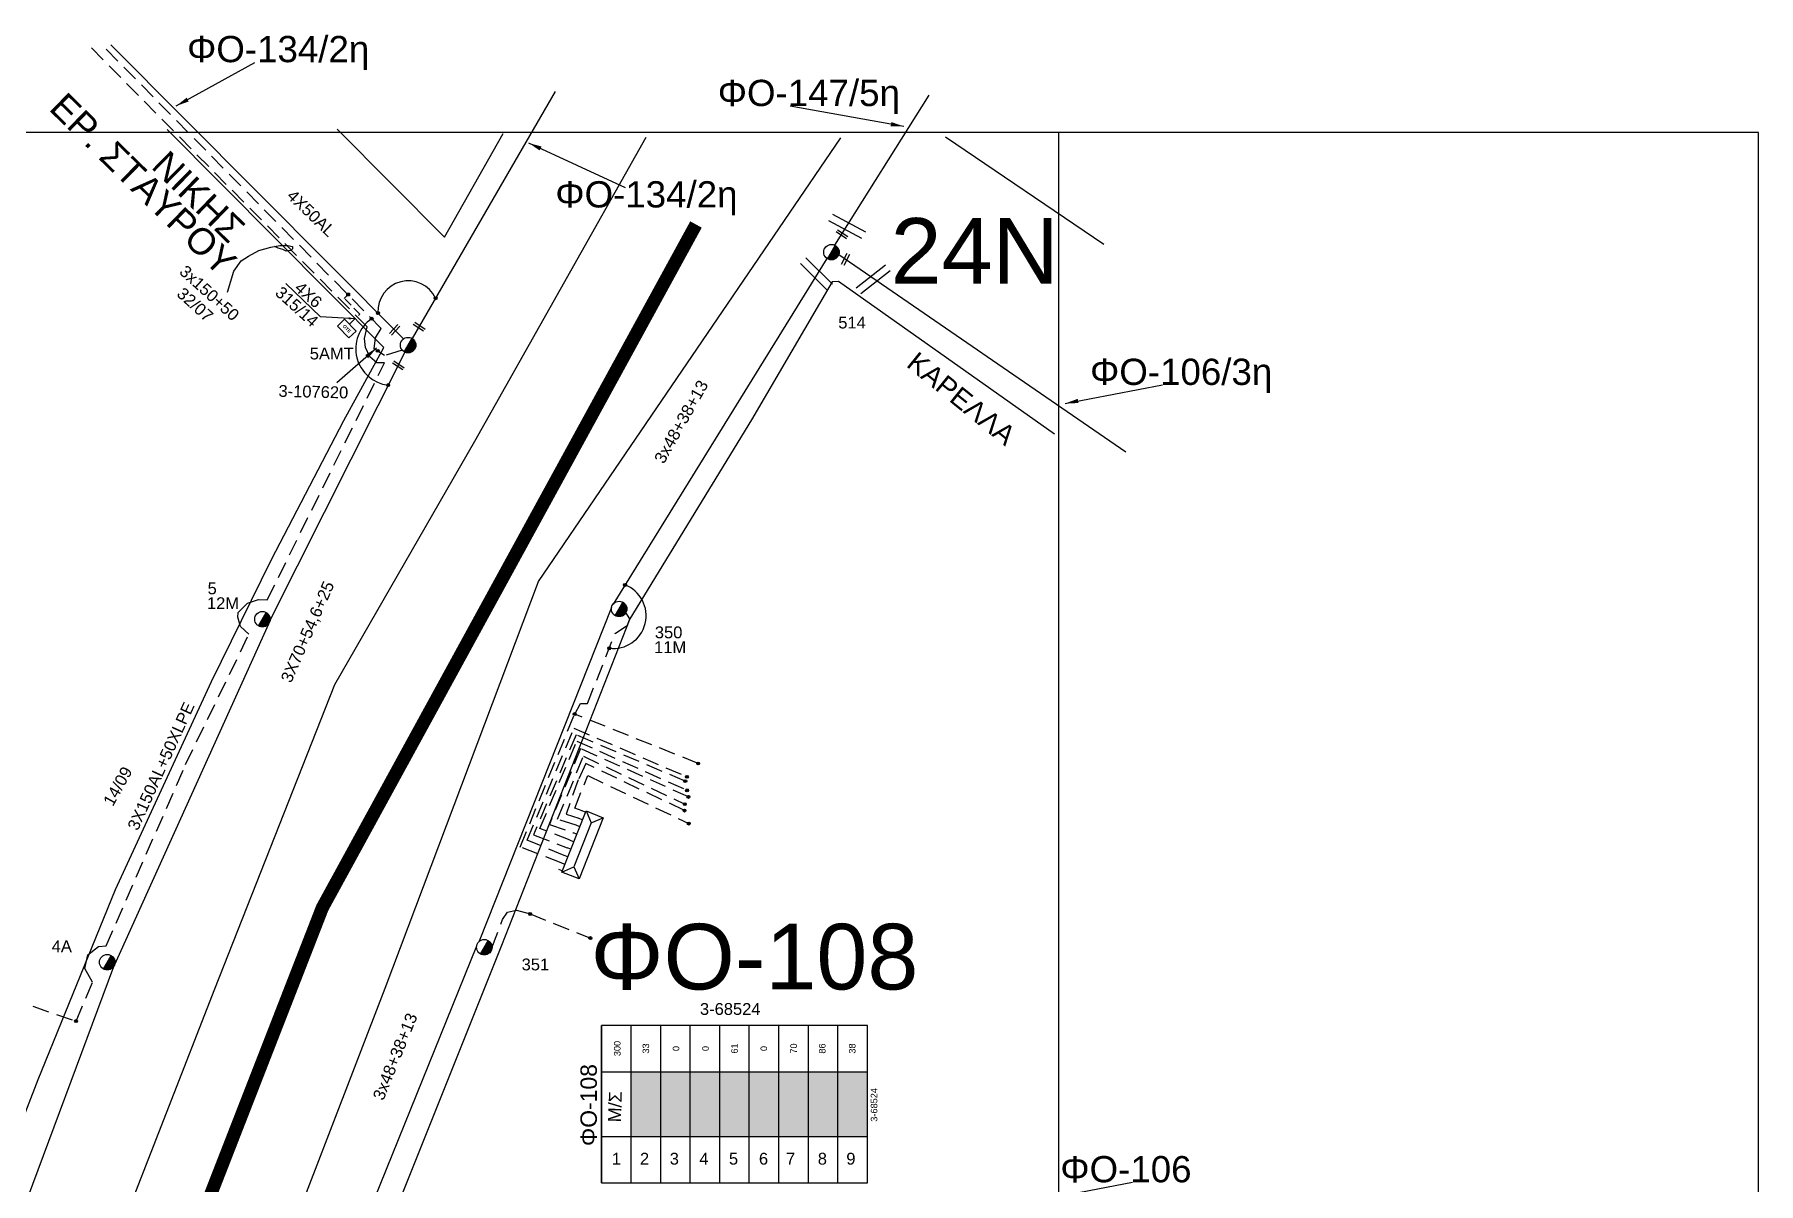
# Model space of a CAD drawing. Header units: millimetres. Extents: x 912 to 3023, y 735 to 1796.
# Drawn here: x 2760.7 to 3023.3, y 1620.6 to 1795.6 of the extents above; entities that cross this region are included whole.
import ezdxf
from ezdxf.enums import TextEntityAlignment as Align

# ---------------------------------------------------------------- set-up
doc = ezdxf.new("R2010")
doc.units = ezdxf.units.MM
doc.linetypes.add('CENTER', pattern=[50.8, 31.75, -6.35, 6.35, -6.35])
doc.linetypes.add('DASHED', pattern=[19.05, 12.7, -6.35])
for name, color, linetype in [('Pillar OTE', 7, 'Continuous'), ('Άγνωστα', 7, 'Continuous'), ('Ασφαλειοκιβώτια Χ.Τ 9 αναχωρήσεων', 7, 'Continuous'), ('Γέφυρες Εναέριου Δικτύου', 7, 'Continuous'), ('Γυμνά εναέρια ΧΤ (3Φ)   4x50AL', 7, 'Continuous'), ('Επιγραφές - Σχήματα', 7, 'Continuous'), ('Καλώδια ΧΤ   3x150+50CU', 7, 'DASHED'), ('Καλώδια ΧΤ   3x150AL+50XLPE', 7, 'DASHED'), ('Μηχανική τομή', 7, 'Continuous'), ('Στύλος ΦΜ', 7, 'Continuous'), ('Στύλος ΦΜ @ 1', 7, 'Continuous'), ('Συνδέσεις', 7, 'Continuous'), ('Συνεστραμμένα ΧΤ   3x70+54.6+25 AL', 7, 'SYN_LINE'), ('Τομή', 7, 'Continuous'), ('Υποσταθμός πόλεως', 7, 'Continuous'), ('Υπόβαθρο ΔΕΗ', 7, 'Continuous'), ('Υπόγεια καλώδια Παροχών ΧΤ   4x6', 7, 'DASHED')]:
    doc.layers.add(name, color=color, linetype=linetype)
doc.styles.get("Standard").update_dxf_attribs({"font": 'ARIAL.TTF'})
doc.linetypes.add('SYN_LINE', pattern='A,0.5,-0.0001,["/\\/\\/\\/",Standard,S=0.1,R=0,X=0,Y=-0.05],-0.25', length=0.7501)
doc.dimstyles.new('ISO-25', dxfattribs={"dimtxt": 2.5, "dimasz": 2.5, "dimexe": 1.25, "dimexo": 0.625, "dimtad": 1, "dimtxsty": 'Standard', "dimcen": 2.5, "dimadec": 0, "dimazin": 0, "dimtfac": 1, "dimtmove": 0, "dimatfit": 3, "dimfxl": 1, "dimarcsym": 0})

# ---------------------------------------------------------------- blocks, each defined once
blk = doc.blocks.new('ΥΠΑΡΧΩΝ ΤΣΙΜΕΝΤΕΝΙΟΣ ΣΤΥΛΟΣ')
at = {"layer": 'Στύλος ΦΜ'}
blk.add_hatch(color=7, dxfattribs=at).paths.add_polyline_path([(-1.29, -2.28, 0.574793), (2.62, 0, 0.268822), (1.3, 2.27)])
at = {"layer": 'Στύλος ΦΜ', "color": 7}
blk.add_line((-1.29, -2.28), (1.3, 2.27), dxfattribs=at)
blk.add_circle((0, 0), 2.62, dxfattribs=at)
at = {"layer": 'Στύλος ΦΜ', "flags": 4}
for tag, p in [('ΑΡΙΘΜΟΣ', (-4.68, 8.05)), ('ΤΥΠΟΣ', (-4.91, 3.03))]:
    blk.add_attdef(tag, p, '', height=4, dxfattribs=at)
blk = doc.blocks.new('ΜΗΧΑΝΙΚΗ ΤΟΜΗ')
at = {"layer": 'Μηχανική τομή', "ltscale": 40}
for p, q in [((-1.89, 0.78), (1.89, 0.78)), ((1.89, 0), (-1.89, 0))]:
    blk.add_line(p, q, dxfattribs=at)
blk = doc.blocks.new('ΤΟΜΗ')
at = {"layer": 'Τομή', "ltscale": 40}
for p, q in [((-5.68, 0), (5.68, 0)), ((5.68, -2.33), (-5.68, -2.33))]:
    blk.add_line(p, q, dxfattribs=at)
blk = doc.blocks.new('_ΣΥΝΔΕΣΗ')
at = {"layer": 'Συνδέσεις', "linetype": 'SYN_LINE', "ltscale": 40}
blk.add_hatch(color=256, dxfattribs=at).paths.add_polyline_path([(0.5, -0.01, 1), (-0.5, -0.01, 1)])
at = {"layer": 'Συνδέσεις'}
blk.add_circle((0, -0.01), 0.5, dxfattribs=at)
blk = doc.blocks.new('ΑΣΦΑΛΕΙΟΚΙΒΩΤΙΟ ΥΠΟΣΤΑΘΜΟΥ 9 ΑΝΑΧΩΡΗΣΕΩΝ')
at = {"layer": 'Ασφαλειοκιβώτια Χ.Τ 9 αναχωρήσεων', "ltscale": 40}
for p, q in [((-23.8, 40.36), (24.02, 40.36)), ((-9.72, 40.36), (-9.72, -40.64)), ((9.94, 40.36), (9.94, -40.64)), ((-23.8, 31.36), (24.02, 31.36)), ((-23.8, 22.36), (24.02, 22.36)), ((-23.8, 13.36), (24.02, 13.36)), ((-23.8, 4.36), (24.02, 4.36)), ((-23.8, -4.64), (24.02, -4.64)), ((-23.8, -13.64), (24.02, -13.64)), ((-23.8, -22.64), (24.02, -22.64)), ((-23.8, -31.64), (24.02, -31.64))]:
    blk.add_line(p, q, dxfattribs=at)
at = {"layer": 'Ασφαλειοκιβώτια Χ.Τ 9 αναχωρήσεων'}
blk.add_lwpolyline([(-23.8, -40.64), (24.02, -40.64), (24.02, 40.36), (-23.8, 40.36)], close=True, dxfattribs=at)
for s, p in [('1', (-18.29, 37.24)), ('2', (-18.29, 28.67)), ('3', (-18.29, 19.6)), ('4', (-18.29, 10.58)), ('5', (-18.29, 1.57)), ('6', (-18.29, -7.57)), ('7', (-18.29, -15.81)), ('8', (-18.29, -25.5)), ('9', (-18.29, -34.19))]:
    blk.add_text(s, height=3.6, rotation=270, dxfattribs=at).set_placement(p)
at = {"layer": 'Ασφαλειοκιβώτια Χ.Τ 9 αναχωρήσεων', "ltscale": 40}
for tag, height, p in [('ΟΝΟΜΑ', 5, (-0.16, 44.31)), ('ΚΕΙΜΕΝΟ 1', 2, (17.06, 35.59)), ('ΚΕΙΜΕΝΟ 2', 2, (17.06, 26.88)), ('ΚΕΙΜΕΝΟ 3', 2, (17.06, 17.69)), ('ΚΕΙΜΕΝΟ 4', 2, (17.06, 8.71)), ('ΚΕΙΜΕΝΟ 5', 2, (17.06, -0.13)), ('ΚΕΙΜΕΝΟ 6', 2, (17.06, -9.05)), ('ΚΕΙΜΕΝΟ 7', 2, (17.06, -18.13)), ('ΚΕΙΜΕΝΟ 8', 2, (17.06, -26.85)), ('ΚΕΙΜΕΝΟ 9', 2, (17.06, -35.99)), ('ΣΧ', 2, (-0.1, -42.64))]:
    blk.add_attdef(tag, text='', height=height, dxfattribs=at).set_placement(p, align=Align.MIDDLE_CENTER)
blk = doc.blocks.new('ΥΠΟΣΤΑΘΜΟΣ ΠΟΛΕΩΣ 9 ΑΝΑΧΩΡΗΣΕΩΝ')
at = {"layer": 'Υποσταθμός πόλεως', "ltscale": 40}
for p, q in [((-9.63, -2.82), (-9.63, -4)), ((-7.12, -2.82), (-7.12, -4)), ((-4.84, -2.82), (-4.84, -4)), ((-2.36, -2.82), (-2.36, -4)), ((0.09, -2.82), (0.09, -4)), ((2.55, -2.82), (2.55, -4)), ((5.02, -2.82), (5.02, -4)), ((7.48, -2.82), (7.48, -4)), ((9.61, -2.82), (9.61, -4))]:
    blk.add_line(p, q, dxfattribs=at)
blk.add_lwpolyline([(-10.02, 2.82), (10.02, 2.82), (10.02, -2.82), (-10.02, -2.82)], close=True, dxfattribs=at)
for points in [[(-7.21, 0), (-10.02, 2.82)], [(-10.02, -2.82), (-7.21, 0)], [(-7.21, 0), (7.21, 0)], [(7.21, 0), (10.02, 2.82)], [(10.02, -2.82), (7.21, 0)]]:
    blk.add_lwpolyline(points, dxfattribs=at)
at = {"layer": 'Υποσταθμός πόλεως', "linetype": 'SYN_LINE', "ltscale": 40, "flags": 1}
for tag, p in [('ΜΕΤΑΣΧΗΜΑΤΙΣΜΟΣ', (10.79, 1.71)), ('ΙΣΧΥΣ', (10.77, -1.08)), ('ΑΡΙΘΜΟΣ', (10.89, -3.8))]:
    blk.add_attdef(tag, p, '', height=1.8, dxfattribs=at)
blk = doc.blocks.new('TSONTA XT1')
at = {"ltscale": 40}
h = blk.add_hatch(color=256, dxfattribs=at)
h.dxf.hatch_style = 1
h.paths.add_polyline_path([(596, 2487.7), (597.1, 2488.8), (596, 2489.9), (594.9, 2488.8)])
blk.add_lwpolyline([(594.9, 2488.8), (596, 2489.9), (597.1, 2488.8), (596, 2487.7)], close=True, dxfattribs=at)
blk = doc.blocks.new('PILLAR ΟΤΕ')
at = {"layer": 'Pillar OTE', "ltscale": 40}
blk.add_lwpolyline([(-3.31, 2.02), (3.39, 2.02), (3.39, -1.99), (-3.31, -1.99)], close=True, dxfattribs=at)
at = {"layer": 'Pillar OTE', "insert": (-1.81, 0.71), "char_height": 1.3575, "width": 109.961, "attachment_point": 1}
blk.add_mtext('{\\fArial|b1|i0|c161|p34;OTE}', dxfattribs=at)

msp = doc.modelspace()

# ---------------------------------------------------------------- hatches: boundary and pattern name
at = {"layer": 'Ασφαλειοκιβώτια Χ.Τ 9 αναχωρήσεων'}
for color, points in [(6, [(2856.08, 1637.61), (2851.58, 1637.61), (2851.58, 1627.79), (2856.08, 1627.79)]), (154, [(2860.58, 1637.61), (2856.08, 1637.61), (2856.08, 1627.79), (2860.58, 1627.79)]), (27, [(2865.08, 1637.61), (2860.58, 1637.61), (2860.58, 1627.79), (2865.08, 1627.79)]), (62, [(2869.58, 1637.61), (2865.08, 1637.61), (2865.08, 1627.79), (2869.58, 1627.79)]), (1, [(2874.08, 1637.61), (2869.58, 1637.61), (2869.58, 1627.79), (2874.08, 1627.79)]), (30, [(2878.58, 1637.61), (2874.08, 1637.61), (2874.08, 1627.79), (2878.58, 1627.79)]), (151, [(2883.08, 1637.61), (2878.58, 1637.61), (2878.58, 1627.79), (2883.08, 1627.79)]), (173, [(2887.58, 1637.61), (2883.08, 1637.61), (2883.08, 1627.79), (2887.58, 1627.79)])]:
    msp.add_hatch(color=color, dxfattribs=at).paths.add_polyline_path(points)

# ---------------------------------------------------------------- linework, layer by layer
at = {"layer": 'Άγνωστα', "color": 2}
msp.add_lwpolyline([(2882.63, 1763.48), (2896.95, 1786.35)], dxfattribs=at)
at = {"layer": 'Άγνωστα', "color": 30}
msp.add_lwpolyline([(2883.21, 1762.07), (2926.95, 1732.03)], dxfattribs=at)
at = {"layer": 'Άγνωστα', "color": 173}
for points in [[(2881.41, 1761.48), (2848.83, 1708.84)], [(2848.59, 1708.32), (2828.44, 1657.5)], [(2828.04, 1656.77), (2806.95, 1604.69)]]:
    msp.add_lwpolyline(points, dxfattribs=at)
at = {"layer": 'Άγνωστα', "color": 173, "linetype": 'DASHED', "ltscale": 0.2}
for points in [[(2840.94, 1669.44), (2834.68, 1671.85), (2842.98, 1692.1), (2843.87, 1693.69), (2844.93, 1693.71), (2849.15, 1704.39), (2851.02, 1705.62), (2851.37, 1706.62), (2850.79, 1707.55)], [(2861.79, 1684.58), (2842.98, 1692.1)], [(2830.38, 1656.53), (2832, 1660.83), (2832.73, 1661.94), (2834.12, 1662.23), (2836.19, 1661.67), (2845.37, 1658)]]:
    msp.add_lwpolyline(points, dxfattribs=at)
at = {"layer": 'Άγνωστα', "color": 1, "linetype": 'DASHED', "ltscale": 0.2}
msp.add_lwpolyline([(2841.4, 1670.59), (2835.75, 1672.89), (2842.86, 1689.96), (2860.07, 1682.55)], dxfattribs=at)
at = {"layer": 'Άγνωστα', "color": 154, "linetype": 'DASHED', "ltscale": 0.2}
msp.add_lwpolyline([(2859.83, 1681.89), (2843.2, 1688.92), (2836.7, 1673.72), (2841.85, 1671.73)], dxfattribs=at)
at = {"layer": 'Άγνωστα', "color": 27, "linetype": 'DASHED', "ltscale": 0.2}
msp.add_lwpolyline([(2842.31, 1672.88), (2837.68, 1674.67), (2843.3, 1688), (2860.1, 1680.49)], dxfattribs=at)
at = {"layer": 'Άγνωστα', "color": 62, "linetype": 'DASHED', "ltscale": 0.2}
msp.add_lwpolyline([(2860.31, 1679.5), (2843.88, 1686.84), (2839.12, 1675.31), (2842.76, 1674.01)], dxfattribs=at)
at = {"layer": 'Άγνωστα', "color": 6, "linetype": 'DASHED', "ltscale": 0.2}
msp.add_lwpolyline([(2843.21, 1675.17), (2840.36, 1676.09), (2844.31, 1685.67), (2859.76, 1678.39)], dxfattribs=at)
at = {"layer": 'Άγνωστα', "color": 151, "linetype": 'DASHED', "ltscale": 0.2}
msp.add_lwpolyline([(2859.71, 1677.42), (2844.69, 1684.56), (2843.52, 1682.08), (2841.66, 1676.84), (2843.63, 1676.23)], dxfattribs=at)
at = {"layer": 'Άγνωστα', "color": 30, "linetype": 'DASHED', "ltscale": 0.2}
msp.add_lwpolyline([(2844.1, 1677.39), (2842.98, 1677.79), (2844.99, 1682.73), (2860.36, 1675.43)], dxfattribs=at)
at = {"layer": 'Γέφυρες Εναέριου Δικτύου'}
for centre, radius, start, end in [((2817.62, 1753.45), 4.61, 25.1179, 183.5105), ((2815.2, 1747.7), 5.56, 124.4642, 263.456), ((2848.87, 1707.08), 5, 262.8514, 69.3453)]:
    msp.add_arc(centre, radius, start, end, dxfattribs=at)
at = {"layer": 'Γυμνά εναέρια ΧΤ (3Φ)   4x50AL', "color": 151}
msp.add_lwpolyline([(2816.93, 1749.24), (2772.31, 1794.01)], dxfattribs=at)
at = {"layer": 'Επιγραφές - Σχήματα'}
msp.add_lwpolyline([(917.41, 770.73), (2916.72, 770.73), (2916.72, 1780.64), (917.41, 1780.64)], close=True, dxfattribs=at)
at = {"layer": 'Επιγραφές - Σχήματα', "ltscale": 10}
msp.add_lwpolyline([(2916.72, 770.73), (3023.3, 770.65), (3023.3, 1780.64), (2916.72, 1780.64)], dxfattribs=at)
at = {"layer": 'Επιγραφές - Σχήματα'}
msp.add_lwpolyline([(2790.11, 1756.33), (2791.08, 1759.51), (2792.19, 1761.1), (2793.29, 1761.83), (2794.88, 1762.69), (2796.71, 1763.18), (2798.05, 1763.42), (2799.28, 1763.42), (2800.01, 1763.3), (2800.01, 1762.93), (2799.77, 1762.69), (2799.03, 1762.57), (2798.54, 1762.81), (2797.81, 1763.06), (2797.32, 1763.3)], dxfattribs=at)
at = {"layer": 'Καλώδια ΧΤ   3x150AL+50XLPE', "color": 62, "ltscale": 0.2}
msp.add_lwpolyline([(2753.23, 1650.06), (2767.04, 1645.36), (2769.55, 1651.29), (2768.37, 1653.38), (2768.82, 1655.44), (2770.44, 1656.71), (2771.62, 1656.8), (2783.72, 1684.44), (2793.37, 1704.27), (2792.07, 1705.42), (2791.69, 1706.86), (2791.72, 1707.57), (2793.15, 1708.97), (2794.81, 1709.54), (2796.16, 1709.49), (2814.03, 1745.6), (2812.82, 1745.57), (2811.78, 1746.49), (2811.11, 1747.93), (2810.98, 1749.27), (2811.35, 1751.08), (2768.89, 1794.01)], dxfattribs=at)
at = {"layer": 'Καλώδια ΧΤ   3x150AL+50XLPE', "color": 30, "ltscale": 0.2}
msp.add_lwpolyline([(2816.7, 1747.53), (2814.01, 1746.68), (2812.46, 1747.7), (2812.62, 1749.37), (2813.52, 1750.8), (2770.96, 1794.01)], dxfattribs=at)
at = {"layer": 'Συνεστραμμένα ΧΤ   3x70+54.6+25 AL', "color": 151, "ltscale": 30}
msp.add_lwpolyline([(2840.02, 1786.88), (2818.24, 1749.27)], dxfattribs=at)
at = {"layer": 'Συνεστραμμένα ΧΤ   3x70+54.6+25 AL', "color": 30, "ltscale": 30}
for points in [[(2817.1, 1747.22), (2796.6, 1706.47)], [(2796.34, 1705.8), (2772.89, 1653.94)], [(2772.73, 1653.63), (2743.11, 1574.22)]]:
    msp.add_lwpolyline(points, dxfattribs=at)
at = {"layer": 'Υπόβαθρο ΔΕΗ'}
for points in [[(2552.94, 1525.88), (2551.93, 1525.84), (2518.66, 1481.96), (2528.02, 1476.58), (2561.73, 1454.49), (2607.39, 1425.02), (2671.33, 1384.19), (2695.83, 1376.85), (2696.66, 1388.26), (2702.64, 1424.99), (2715.27, 1487.58), (2724.2, 1524.1), (2733.02, 1555.62), (2741.43, 1582.65), (2751.47, 1611.2), (2761.25, 1636.48), (2773.06, 1665.4), (2787.68, 1697.04), (2796.81, 1715.64), (2807.8, 1736.8), (2813.9, 1747.93), (2780.89, 1781.08)], [(2806.81, 1781.16), (2823.16, 1764.72), (2832.11, 1780.5)], [(2853.83, 1779.9), (2827.71, 1733.59), (2806.42, 1696.53), (2788.14, 1650.21), (2773.39, 1612.47), (2766.66, 1596.93), (2759.46, 1563.58), (2746.25, 1505.11), (2735.58, 1457.8), (2729.72, 1432.29), (2723.9, 1370.53), (2718.18, 1305.44), (2716.66, 1246.07), (2708.4, 961.25), (2707.87, 938.41), (2706.58, 891.21), (2705.06, 840.66), (2703.78, 790.99), (2700.32, 747.99)], [(2725.53, 753.06), (2729.74, 839.79), (2731.12, 885.49), (2732.37, 926.08), (2733.23, 961.25), (2741.18, 1276.36), (2744.79, 1330.71), (2748.41, 1371.99), (2750.83, 1399.58), (2752.71, 1423.9), (2763.48, 1471.32), (2773.82, 1517.74), (2785.35, 1569.44), (2788.13, 1582.87), (2814.1, 1650.39), (2837.49, 1712.29), (2883.53, 1779.84)], [(2899.48, 1780), (2923.6, 1763.63)], [(2804.27, 1752.56), (2798.98, 1757.64)], [(2916.09, 1734.74), (2883.18, 1757.94), (2882.19, 1757.93), (2869.9, 1736.91), (2851.37, 1706.62), (2831.83, 1656.89), (2817.92, 1622.09), (2799.24, 1575.51), (2799.16, 1559.3), (2874.59, 1541.98), (2915.78, 1613.78)]]:
    msp.add_lwpolyline(points, dxfattribs=at)
at = {"layer": 'Υπόβαθρο ΔΕΗ', "color": 1, "linetype": 'CENTER', "ltscale": 1.5}
msp.add_lwpolyline([(2861.46, 1766.64, 2, 2, 0), (2804.55, 1662.62, 2, 2, 0), (2779.27, 1597.77, 2, 2, 0), (2742.09, 1430.29, 2, 2, 0), (2731.71, 1252.79, 2, 2, 0), (2727.93, 1169.44, 2, 2, 0), (2724.3, 1074.68, 2, 2, 0), (2721.51, 953.66, 0, 0, 0)], format="xyseb", dxfattribs=at)
at = {"layer": 'Υπόγεια καλώδια Παροχών ΧΤ   4x6', "color": 30, "linetype": 'DASHED', "ltscale": 0.1}
msp.add_lwpolyline([(2808.7, 1751.46), (2810.26, 1753.01), (2807.89, 1755.38), (2807.89, 1755.38), (2808.25, 1755.77)], dxfattribs=at)

# ---------------------------------------------------------------- block references
at = {"layer": 'Pillar OTE', "xscale": 0.375, "yscale": 0.375, "zscale": 0.375, "rotation": 313.9583325443134}
msp.add_blockref('PILLAR ΟΤΕ', (2808.25, 1750.8), dxfattribs=at)
at = {"layer": 'Ασφαλειοκιβώτια Χ.Τ 9 αναχωρήσεων', "xscale": 0.5, "yscale": 0.5, "zscale": 0.5, "rotation": 90}
msp.add_blockref('ΑΣΦΑΛΕΙΟΚΙΒΩΤΙΟ ΥΠΟΣΤΑΘΜΟΥ 9 ΑΝΑΧΩΡΗΣΕΩΝ', (2867.26, 1632.65), dxfattribs=at).add_auto_attribs({'ΟΝΟΜΑ': 'ΦΟ-108', 'ΣΧ': '3-68524', 'ΚΕΙΜΕΝΟ 2': '33', 'ΚΕΙΜΕΝΟ 1': '300', 'ΚΕΙΜΕΝΟ 3': '0', 'ΚΕΙΜΕΝΟ 4': '0', 'ΚΕΙΜΕΝΟ 5': '61', 'ΚΕΙΜΕΝΟ 6': '0', 'ΚΕΙΜΕΝΟ 7': '70', 'ΚΕΙΜΕΝΟ 8': '86', 'ΚΕΙΜΕΝΟ 9': '38'})
at = {"layer": 'Μηχανική τομή'}
for p, xscale, yscale, zscale, rotation in [((2883.59, 1765), 0.5000000000000292, 0.5000000000000292, 0.5000000000000292, 326.5172789045227), ((2884.4, 1761.25), 0.5000000000002527, 0.5000000000002527, 0.5000000000002527, 62.04379044610643), ((2819.19, 1750.91), 0.5000000000000292, 0.5000000000000292, 0.5000000000000292, 326.5172789045227), ((2815.7, 1750.48), 0.4999999999999895, 0.4999999999999895, 0.4999999999999895, 47.24624059089216), ((2816, 1745.03), 0.5000000000000292, 0.5000000000000292, 0.5000000000000292, 326.5172789045227)]:
    msp.add_blockref('ΜΗΧΑΝΙΚΗ ΤΟΜΗ', p, dxfattribs=dict(at, xscale=xscale, yscale=yscale, zscale=zscale, rotation=rotation))
at = {"layer": 'Στύλος ΦΜ @ 1', "ltscale": 40}
ref = msp.add_blockref('ΥΠΑΡΧΩΝ ΤΣΙΜΕΝΤΕΝΙΟΣ ΣΤΥΛΟΣ', (2882.09, 1762.43), dxfattribs=dict(at, xscale=0.4499999999998181, yscale=0.4499999999998181, zscale=0.4499999999998181))
ref.add_attrib('ΤΥΠΟΣ', '514', (2883.13, 1750.81), dxfattribs={"layer": 'Στύλος ΦΜ', "height": 1.8, "flags": 4})
ref = msp.add_blockref('ΥΠΑΡΧΩΝ ΤΣΙΜΕΝΤΕΝΙΟΣ ΣΤΥΛΟΣ', (2817.61, 1748.28), dxfattribs=dict(at, xscale=0.4499999999998181, yscale=0.4499999999998181, zscale=0.4499999999998181))
ref.add_attrib('ΑΡΙΘΜΟΣ', '5ΑMT', (2802.63, 1746.09), dxfattribs={"layer": 'Στύλος ΦΜ', "height": 1.8, "flags": 4})
ref = msp.add_blockref('ΥΠΑΡΧΩΝ ΤΣΙΜΕΝΤΕΝΙΟΣ ΣΤΥΛΟΣ', (2795.42, 1706.54), dxfattribs=dict(at, xscale=0.4499999999998181, yscale=0.4499999999998181, zscale=0.4499999999998181))
ref.add_attrib('ΤΥΠΟΣ', '12M', (2786.97, 1708.08), dxfattribs={"layer": 'Στύλος ΦΜ', "height": 1.8, "flags": 4})
ref.add_attrib('ΑΡΙΘΜΟΣ', '5', (2787.07, 1710.34), dxfattribs={"layer": 'Στύλος ΦΜ', "height": 1.8, "flags": 4})
ref = msp.add_blockref('ΥΠΑΡΧΩΝ ΤΣΙΜΕΝΤΕΝΙΟΣ ΣΤΥΛΟΣ', (2849.75, 1708.11), dxfattribs=dict(at, xscale=0.4499999999998181, yscale=0.4499999999998181, zscale=0.4499999999998181))
ref.add_attrib('ΤΥΠΟΣ', '11M', (2855.08, 1701.38), dxfattribs={"layer": 'Στύλος ΦΜ', "height": 1.8, "flags": 4})
ref.add_attrib('ΑΡΙΘΜΟΣ', '350', (2855.19, 1703.64), dxfattribs={"layer": 'Στύλος ΦΜ', "height": 1.8, "flags": 4})
ref = msp.add_blockref('ΥΠΑΡΧΩΝ ΤΣΙΜΕΝΤΕΝΙΟΣ ΣΤΥΛΟΣ', (2771.78, 1654.32), dxfattribs=dict(at, xscale=0.4499999999998181, yscale=0.4499999999998181, zscale=0.4499999999998181))
ref.add_attrib('ΤΥΠΟΣ', '4Α', (2763.32, 1655.85), dxfattribs={"layer": 'Στύλος ΦΜ', "height": 1.8, "flags": 4})
ref = msp.add_blockref('ΥΠΑΡΧΩΝ ΤΣΙΜΕΝΤΕΝΙΟΣ ΣΤΥΛΟΣ', (2829.21, 1656.6), dxfattribs=dict(at, xscale=0.4499999999998181, yscale=0.4499999999998181, zscale=0.4499999999998181))
ref.add_attrib('ΤΥΠΟΣ', '351', (2834.9, 1653.08), dxfattribs={"layer": 'Στύλος ΦΜ', "height": 1.8, "flags": 4})
at = {"layer": 'Συνδέσεις', "xscale": 0.2583885984313122, "yscale": 0.2583885984313122, "zscale": 0.2583885984313122, "rotation": 314.563614045511}
msp.add_blockref('TSONTA XT1', (2242.23, 1414.44), dxfattribs=at)
at = {"layer": 'Συνδέσεις', "xscale": 0.4499999999998181, "yscale": 0.4499999999998181, "zscale": 0.4499999999998181}
for p in [(2821.79, 1755.41), (2812.06, 1752.29), (2813.02, 1753.17), (2812.98, 1747.41), (2814.57, 1742.19), (2850.63, 1711.76), (2848.25, 1702.12), (2842.98, 1692.1), (2861.79, 1684.58), (2859.83, 1681.89), (2860.07, 1682.55), (2860.1, 1680.49), (2859.76, 1678.39), (2860.31, 1679.5), (2859.71, 1677.42), (2860.36, 1675.43), (2836.19, 1661.67), (2845.37, 1658), (2767.04, 1645.36)]:
    msp.add_blockref('_ΣΥΝΔΕΣΗ', p, dxfattribs=at)
at = {"layer": 'Τομή'}
for p, xscale, yscale, zscale, rotation in [((2884.75, 1766.86), 0.4999999999996354, 0.4999999999996354, 0.4999999999996354, 331.8574225553443), ((2880.21, 1759.54), 0.499999999999643, 0.499999999999643, 0.499999999999643, 315.2785782792162), ((2888.07, 1758.73), 0.4999999999997044, 0.4999999999997044, 0.4999999999997044, 38.07545458413048)]:
    msp.add_blockref('ΤΟΜΗ', p, dxfattribs=dict(at, xscale=xscale, yscale=yscale, zscale=zscale, rotation=rotation))
at = {"layer": 'Υποσταθμός πόλεως', "xscale": 0.4999999999995863, "yscale": 0.4999999999995863, "zscale": 0.4999999999995863, "rotation": 248.3810981586876}
msp.add_blockref('ΥΠΟΣΤΑΘΜΟΣ ΠΟΛΕΩΣ 9 ΑΝΑΧΩΡΗΣΕΩΝ', (2844.18, 1672.18), dxfattribs=at)

# ---------------------------------------------------------------- texts
at = {"layer": 'Γυμνά εναέρια ΧΤ (3Φ)   4x50AL', "color": 7, "insert": (2800.24, 1772.12), "char_height": 1.8, "width": 168.3718, "attachment_point": 1, "rotation": 316.1519}
msp.add_mtext('4X50AL', dxfattribs=at)
at = {"layer": 'Επιγραφές - Σχήματα', "color": 7, "width": 168.3718, "attachment_point": 1}
for s, insert, char_height in [('ΦΟ-134/2η', (2783.94, 1795.35), 4), ('ΦΟ-147/5η', (2864.77, 1788.67), 4), ('ΦΟ-134/2η', (2840.03, 1773.23), 4), ('ΦΟ-106/3η', (2921.48, 1746.21), 4), ('ΦΟ-108', (2845.37, 1660.17), 10), ('ΦΟ-106', (2916.95, 1624.81), 4)]:
    msp.add_mtext(s, dxfattribs=dict(at, insert=insert, char_height=char_height))
for s, insert, char_height, rotation in [('ΕΡ. ΣΤΑΥΡΟΥ', (2765.54, 1787.02), 4, 315.6476), ('ΝΙΚΗΣ', (2781.1, 1778.19), 4, 315.6476), ('ΚΑΡΕΛΛΑ', (2895.23, 1747.46), 3, 321.0342), ('{\\H1.083x;\\C256;Μ/Σ}', (2848.06, 1629.99), 1.8, 88.0043)]:
    msp.add_mtext(s, dxfattribs=dict(at, insert=insert, char_height=char_height, rotation=rotation))
at = {"layer": 'Επιγραφές - Σχήματα', "insert": (2891.1, 1767.61), "char_height": 10, "width": 42.6601, "attachment_point": 1}
msp.add_mtext('24N', dxfattribs=at)
at = {"layer": 'Καλώδια ΧΤ   3x150+50CU', "color": 7, "char_height": 1.8, "width": 168.3718, "attachment_point": 1}
for s, insert, rotation in [('3x150+50', (2783.83, 1760.6), 317.9072), ('32/07', (2783.44, 1757.22), 317.9072), ('315/14', (2798.42, 1757.38), 317.9072), ('4Χ6', (2801.38, 1758.11), 317.9072), ('3-107620', (2797.89, 1742.21), 358.6035), ('3x48+38+13', (2854.99, 1730.96), 60.7143), ('3Χ70+54,6+25', (2798.13, 1697.44), 66.2716), ('14/09', (2771.06, 1678.81), 60.9079), ('3x48+38+13', (2812.16, 1633.82), 67.9352)]:
    msp.add_mtext(s, dxfattribs=dict(at, insert=insert, rotation=rotation))
at = {"layer": 'Καλώδια ΧΤ   3x150+50CU', "color": 7, "insert": (2862.06, 1648.1), "char_height": 1.8, "width": 168.3718, "attachment_point": 1}
msp.add_mtext('3-68524', dxfattribs=at)
at = {"layer": 'Καλώδια ΧΤ   3x150AL+50XLPE', "color": 7, "insert": (2779.97, 1684.17), "char_height": 1.8, "width": 27.8484, "attachment_point": 5, "rotation": 65.5457}
msp.add_mtext('3X150AL+50XLPE', dxfattribs=at)

# ---------------------------------------------------------------- leaders
at = {"layer": 'Επιγραφές - Σχήματα', "ltscale": 40}
for points, override in [([(2782.28, 1784.69), (2794.26, 1791.28)], {"dimasz": 2, "dimtad": 0}), ([(2893.13, 1781.56), (2875.79, 1784.67)], {"dimasz": 2, "dimtad": 0}), ([(2835.97, 1779.05), (2850.69, 1772.25)], {"dimasz": 2, "dimtad": 0}), ([(2809.55, 1752.3), (2804.27, 1752.56)], {"dimasz": 1, "dimtad": 0}), ([(2812.79, 1747.83), (2806.77, 1742.53)], {"dimasz": 2, "dimtad": 0}), ([(2917.7, 1739.4), (2932.5, 1742.21)], {"dimasz": 2, "dimtad": 0}), ([(2913.17, 1618), (2927.97, 1620.81)], {"dimasz": 2, "dimtad": 0})]:
    msp.add_leader(points, dimstyle='ISO-25', override=override, dxfattribs=at)

doc.saveas('drawing.dxf')
